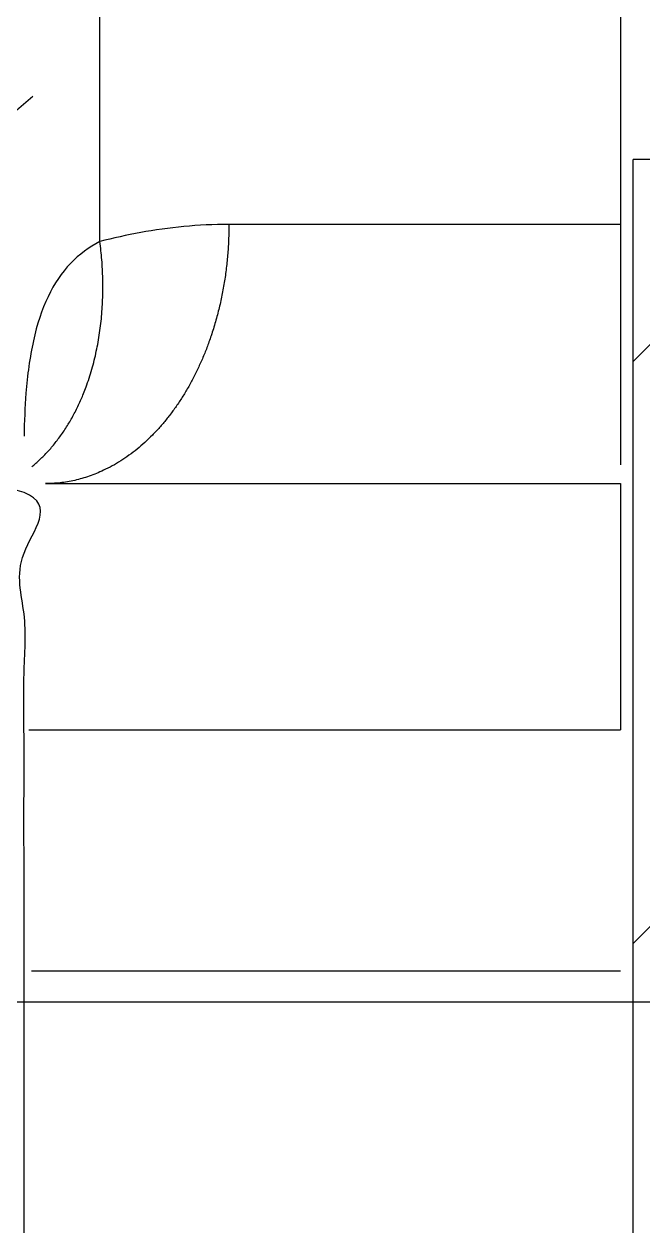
# Model space of a CAD drawing. Header units: millimetres. Extents: x 5775 to 7118, y 2756 to 3596.
# Drawn here: x 7036.823 to 7039.21, y 3103.204 to 3107.84 of the extents above; entities that cross this region are included whole.
import ezdxf

# ---------------------------------------------------------------- set-up
doc = ezdxf.new("R2010")
doc.units = ezdxf.units.MM
doc.layers.add('HATCH', color=5, linetype='Continuous')

msp = doc.modelspace()

# ---------------------------------------------------------------- hatches: boundary and pattern name
at = {"layer": 'HATCH', "true_color": 0xed1f24}
h = msp.add_hatch(dxfattribs=at)
h.set_pattern_fill('ANSI31', color=240, scale=0.5)
h.set_pattern_definition([(45, (2875.3092, 107.8626), (-1.122532, 1.122532), [])])
edge = h.paths.add_edge_path()
edge.add_line((7060.3229, 3113.8171), (7041.423, 3113.8171))
edge.add_line((7041.423, 3113.8171), (7041.4229, 3107.3171))
edge.add_line((7041.4229, 3107.3171), (7039.173, 3107.3171))
edge.add_line((7039.173, 3107.3171), (7039.173, 3098.374))
edge.add_line((7039.173, 3098.374), (7027.5047, 3098.374))
edge.add_spline(control_points=[(7027.5047, 3098.374), (7027.5055, 3098.218), (7027.5063, 3098.0621), (7027.5071, 3097.9063)], knot_values=[308.824909, 308.824909, 308.824909, 308.824909, 308.829538, 308.829538, 308.829538, 308.829538], weights=[1, 1, 1, 1], degree=3, periodic=0)
edge.add_spline(control_points=[(7027.5071, 3097.9063), (7027.673, 3064.3983), (7027.673, 3034.3035), (7027.6739, 3002.4545)], knot_values=[308.829538, 308.829538, 308.829538, 308.829538, 309.824903, 309.824903, 309.824903, 309.824903], weights=[1, 1, 1, 1], degree=3, periodic=0)
edge.add_arc((6898.7551, 2995.1388), 129.1253, -6.494462, 3.240233, ccw=False)
edge.add_spline(control_points=[(7026.6963, 2977.6924), (7026.8716, 2978.9987), (7027.0415, 2980.3886), (7027.0597, 2980.5003), (7027.0534, 2980.6483), (7027.3601, 2983.541), (7027.592, 2986.8488), (7027.673, 2989.3592), (7027.673, 2994.9836), (7027.6732, 2999.1817), (7027.6739, 3002.4374)], knot_values=[309.824948, 309.824948, 309.824948, 309.824948, 309.833274, 309.833978, 309.834708, 309.846755, 309.847974, 309.859, 309.866317, 309.891884, 309.891884, 309.891884, 309.891884], weights=[0.999824, 0.999892, 0.999975, 0.999736, 0.999388, 0.999379, 0.999401, 0.999437, 0.999586, 0.999788, 0.999999], degree=3, periodic=0)
edge.add_arc((6898.7551, 2995.1388), 129.1253, 351.421652, 353.0454, ccw=False)
edge.add_spline(control_points=[(7025.8737, 2972.4626), (7025.9496, 2972.8329), (7026.0478, 2973.3438), (7026.3048, 2974.9387), (7026.5087, 2976.3038), (7026.6819, 2977.5851), (7026.6963, 2977.6924)], knot_values=[309.891884, 309.891884, 309.891884, 309.891884, 309.894557, 309.895522, 309.90299, 309.903675, 309.903675, 309.903675, 309.903675], weights=[0.99969, 0.999689, 0.999691, 0.99971, 0.999753, 0.999819, 0.999824], degree=3, periodic=0)
edge.add_arc((6898.7551, 2995.1388), 129.1253, 346.12667, 350.604694, ccw=False)
edge.add_arc((6974.8973, 2972.9957), 50, 325.03178, 349.84206, ccw=False)
edge.add_line((7015.8708, 2944.3396), (7004.1521, 2927.5838))
edge.add_arc((7033.4695, 2907.0825), 35.7745, 145.03532, 180.00229)
edge.add_line((6997.695, 2907.0811), (6997.695, 2871.8434))
edge.add_line((6997.695, 2871.8434), (7009.195, 2871.8434))
edge.add_line((7009.195, 2871.8434), (7009.195, 2901.8434))
edge.add_line((7009.195, 2901.8434), (7009.195, 2907.0811))
edge.add_arc((7033.4695, 2907.0825), 24.2745, 145.03707, 180.00338, ccw=False)
edge.add_line((7013.576, 2920.9929), (7025.2947, 2937.7487))
edge.add_arc((6974.8973, 2972.9957), 61.5, 325.031784, 339.968874)
edge.add_arc((7057.5415, 2961.0956), 26.5, 200.23471, 214.99596)
edge.add_line((7035.8329, 2945.8973), (7053.2698, 2920.9911))
edge.add_arc((7033.402, 2907.0812), 24.2531, 0.00043, 34.99664, ccw=False)
edge.add_line((7057.6551, 2907.0814), (7057.6551, 2871.8434))
edge.add_line((7057.6551, 2871.8434), (7069.1551, 2871.8434))
edge.add_line((7069.1551, 2871.8434), (7069.1551, 2907.0811))
edge.add_arc((7037.0444, 2908.2295), 32.1312, 357.95164, 397.04357)
edge.add_line((7062.6908, 2927.5861), (7048.1385, 2948.3721))
edge.add_arc((7070.6519, 2967.2211), 29.3622, 200.03137, 219.93711, ccw=False)
edge.add_arc((7204.7504, 2993.9317), 165.8124, 176.949275, 192.81159, ccw=False)
edge.add_line((7039.173, 3002.7563), (7039.173, 3085.3171))
edge.add_line((7039.173, 3085.3171), (7041.4229, 3085.3171))
edge.add_line((7041.4229, 3085.3171), (7041.4229, 3078.8171))
edge.add_line((7041.4229, 3078.8171), (7060.3229, 3078.8171))
edge.add_line((7060.3229, 3078.8171), (7060.3229, 3113.8171))

# ---------------------------------------------------------------- linework, layer by layer
at = {"lineweight": -3}
for points, degree in [([(7037.1158, 3107.001), (7037.1158, 3109.4832), (7037.1158, 3111.9655)], 2), ([(7039.123, 3111.6036), (7039.123, 3109.3353), (7039.123, 3107.0671)], 2), ([(7037.6133, 3107.0671), (7037.5542, 3107.0671), (7037.4385, 3107.0613), (7037.2714, 3107.0377), (7037.1668, 3107.0142), (7037.1158, 3107.001)], 3), ([(7039.123, 3107.0671), (7038.3681, 3107.0671), (7037.6133, 3107.0671)], 2), ([(7036.9062, 3106.0671), (7038.0146, 3106.0671), (7039.123, 3106.0671)], 2), ([(7036.8412, 3105.1179), (7037.9821, 3105.1179), (7039.123, 3105.1179)], 2), ([(7039.123, 3104.1868), (7037.9872, 3104.1866), (7036.8515, 3104.1865)], 2), ([(7040.4795, 3104.0671), (7038.6018, 3104.0671), (7036.7241, 3104.0671)], 2)]:
    msp.add_open_spline(points, degree=degree, dxfattribs=at)
for points, knots in [([(7036.8444, 3111.1797), (7036.4841, 3110.7654), (7035.5673, 3109.7109), (7034.0432, 3107.9578), (7032.9016, 3106.6447), (7032.4146, 3106.0845)], [-17.882863, -17.882863, -17.882863, -17.882863, -16.025303, -13.354419, -11.300805, -11.300805, -11.300805, -11.300805]), ([(7035.1493, 3106.0771), (7035.2268, 3106.1445), (7035.8096, 3106.6512), (7036.3813, 3107.1482), (7036.857, 3107.5618)], [-29.662677, -29.662677, -29.662677, -29.662677, -29.379724, -27.532467, -27.532467, -27.532467, -27.532467]), ([(7039.123, 3107.0671), (7039.123, 3106.9665), (7039.123, 3106.8036), (7039.123, 3106.5454), (7039.123, 3106.3093), (7039.123, 3106.1852), (7039.123, 3106.1401)], [0, 0, 0, 0, 0.241124, 0.482247, 0.964494, 1.446742, 1.446742, 1.446742, 1.446742]), ([(7037.1158, 3107.001), (7037.0741, 3106.9792), (7036.9981, 3106.9239), (7036.9104, 3106.7957), (7036.8542, 3106.623), (7036.8293, 3106.4344), (7036.8242, 3106.3069), (7036.8233, 3106.2504)], [0, 0, 0, 0, 0.231359, 0.462717, 0.694076, 0.925434, 1.100727, 1.100727, 1.100727, 1.100727])]:
    msp.add_open_spline(points, degree=3, knots=knots, dxfattribs=at)
msp.add_rational_spline([(7037.6133, 3107.0671), (7037.6133, 3106.6529), (7037.4062, 3106.36), (7037.1991, 3106.0671), (7036.9062, 3106.0671)], [1, 0.923879504586, 1, 0.923879504586, 1], degree=2, knots=[0, 0, 0, 0.785398, 0.785398, 1.570796, 1.570796, 1.570796], dxfattribs=at)
for points, weights in [([(7036.8529, 3106.1321), (7037.1926, 3106.4094), (7037.1158, 3107.001)], [0.91759392622, 0.820879174463, 1]), ([(7039.123, 3106.0671), (7039.123, 3106.0671), (7039.123, 3105.1179)], [1, 0.873333764609, 1])]:
    msp.add_rational_spline(points, weights, degree=2, dxfattribs=at)
at = {"layer": 'HATCH', "color": 240, "linetype": 'Continuous', "lineweight": 30, "true_color": 0xed1f24}
for p in [(7041.4229, 3107.3171), (7039.173, 3098.374)]:
    msp.add_line(p, (7039.173, 3107.3171), dxfattribs=at)
msp.add_rational_spline([(7029.423, 3099.8955), (7029.5322, 3099.9341), (7029.6439, 3099.9665), (7029.837, 3100.0104), (7030.4122, 3100.0671), (7030.429, 3100.0671), (7030.4444, 3100.0671), (7030.4888, 3100.0671), (7030.5613, 3100.0671), (7032.3152, 3100.0671), (7034.0691, 3100.0671), (7035.823, 3100.0671), (7036.4087, 3100.0671), (7036.823, 3100.4813), (7036.823, 3101.0671), (7036.823, 3102.7321), (7036.823, 3104.3988), (7036.823, 3106.0671), (7034.0461, 3106.0671), (7031.5037, 3106.0671), (7029.4229, 3106.0671)], [1, 1, 1, 1, 1, 1, 1, 1, 1, 1, 1, 1, 0.804737854124, 0.804737854124, 1, 1, 1, 1, 0.941041609288, 0.907756851311, 0.898145022254], degree=3, knots=[3.592814, 3.592814, 3.592814, 3.592814, 4.154151, 4.154151, 4.546622, 4.546622, 4.546622, 4.905522, 4.905522, 4.905522, 10.167191, 10.167191, 10.167191, 11.737987, 11.737987, 11.737987, 16.733068, 16.733068, 16.733068, 18.691736, 18.691736, 18.691736, 18.691736], dxfattribs=at)

doc.saveas('drawing.dxf')
